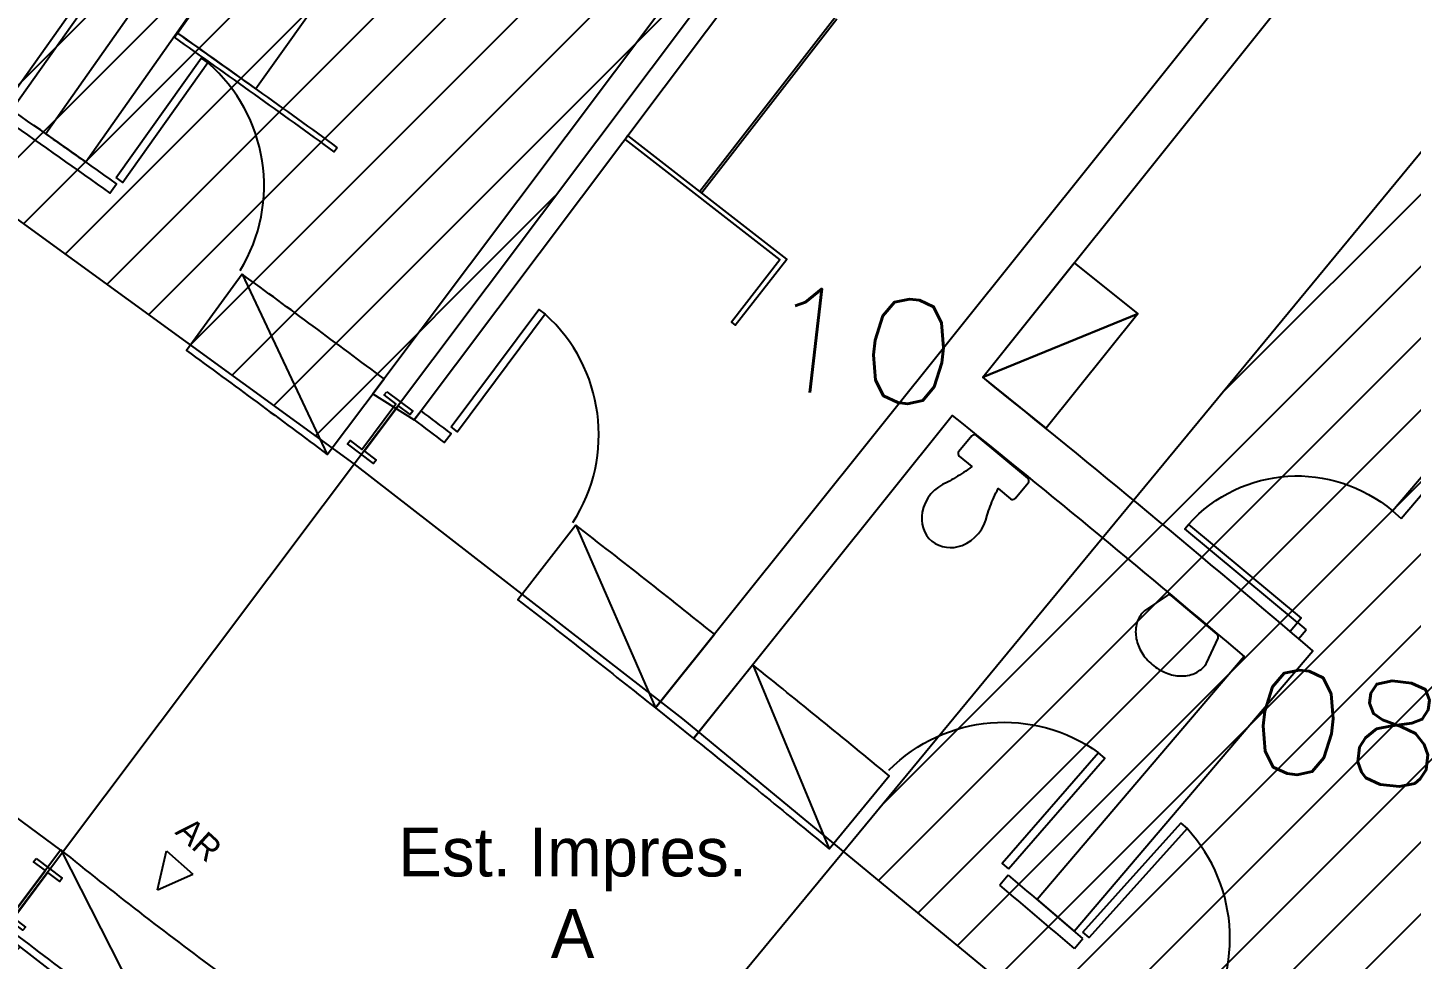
# Model space of a CAD drawing. Header units: millimetres. Extents: x -3 to 87.1, y -29 to 24.
# Drawn here: x 63.07 to 71.56, y -6.37 to -0.65 of the extents above; entities that cross this region are included whole.
import ezdxf
from ezdxf.enums import TextEntityAlignment as Align

# ---------------------------------------------------------------- set-up
doc = ezdxf.new("R2010")
doc.units = ezdxf.units.MM
for name, color, linetype in [('AR-AR', 3, 'Continuous'), ('AR-ARC', 2, 'Continuous'), ('AR-ARMÁRIO', 2, 'Continuous'), ('AR-DIV', 2, 'Continuous'), ('AR-EST', 4, 'Continuous'), ('AR-MOB', 2, 'Continuous'), ('AR-PAR-ALV', 5, 'Continuous'), ('AR-PIS-EXT', 2, 'Continuous'), ('AR-POR', 1, 'Continuous'), ('AR-SAN', 2, 'Continuous'), ('AR-TXT', 2, 'Continuous'), ('MALHA PARA NUMERAÇÃO DE SALAS', 1, 'Continuous')]:
    doc.layers.add(name, color=color, linetype=linetype)
doc.styles.add('1-125', font='stylu.ttf', dxfattribs={"height": 0.2})
doc.styles.add('S20', font='simplex.shx', dxfattribs={"width": 1.1, "height": 0.2})

# ---------------------------------------------------------------- blocks, each defined once
blk = doc.blocks.new('numeracao de salas anexo2')
at = {"layer": 'MALHA PARA NUMERAÇÃO DE SALAS'}
h = blk.add_hatch(dxfattribs=at)
h.set_pattern_fill('ANSI31', color=256, scale=2.5, style=0)
h.set_pattern_definition([(45, (100.34865, 6.72668), (-0.2209709, 0.2209709), [])])
h.paths.add_polyline_path([(78.9267, -20.5547), (78.0004, -19.7154), (73.4344, -24.7544), (74.3607, -25.5937), (76.2132, -27.2724), (77.8903, -28.792, -0.024814), (81.404, -22.7995), (80.7792, -22.2334)])
h.paths.add_polyline_path([(79.4914, -16.2083), (84.0574, -11.1693), (82.2048, -9.4906), (81.2786, -8.6513), (76.7125, -13.6903)])
h.paths.add_polyline_path([(74.2952, -16.358), (73.369, -15.5186), (71.5164, -13.84), (66.9504, -18.879), (68.8029, -20.5576), (69.7292, -21.397)])
h.paths.add_polyline_path([(73.9337, -11.1723), (78.4997, -6.1333), (76.4235, -4.3092), (75.3579, -3.4294), (71.029, -8.6724), (72.0142, -9.4858)])
h.paths.add_polyline_path([(68.7372, -11.4482), (67.7947, -10.6699), (65.8626, -9.172), (61.779, -14.6093), (63.5462, -15.9794), (64.4083, -16.6912)])
h.paths.add_polyline_path([(62.8755, -7.0457), (61.8654, -6.3574), (59.8039, -5.0433), (56.2372, -10.8329), (58.1228, -12.0348), (59.0467, -12.6644)])
h.paths.add_polyline_path([(56.634, -3.2006), (55.5649, -2.608), (53.3913, -1.4889), (50.3718, -7.5817), (52.3598, -8.6053), (53.3377, -9.1473)])
h.paths.add_polyline_path([(50.0655, 0.0548), (48.9465, 0.5466), (46.6793, 1.4612), (44.2324, -4.8833), (46.3061, -5.7198), (47.3297, -6.1697)])
h.paths.add_polyline_path([(43.2257, 2.6927), (42.0662, 3.0797), (39.7246, 3.782), (39.7228, 3.7825), (37.871, -2.7605), (40.0129, -3.4029), (41.0734, -3.7568)])
h.paths.add_polyline_path([(36.1723, 4.691), (34.9851, 4.9691), (32.586, 5.4539), (31.3415, -1.2312), (33.5334, -1.6741), (34.6219, -1.9291)])
h.paths.add_polyline_path([(28.9666, 6.0419), (27.7546, 6.2008), (25.324, 6.4628), (24.6991, -0.3085), (26.9223, -0.5481), (28.0298, -0.7019)])
h.paths.add_polyline_path([(21.6659, 6.7156), (20.4444, 6.7625), (18, 6.8), (18, 0), (20.2358, -0.0343), (21.3527, -0.0857)])
h.paths.add_polyline_path([(14.25, 6.8), (10.5, 6.8), (10.5, 0), (14.25, 0)])
h.paths.add_polyline_path([(6.75, 6.8), (3, 6.8), (3, 0), (6.75, 0)])
h.paths.add_polyline_path([(10.5, 10.4), (10.5, 17.2), (6.75, 17.2), (6.75, 10.4)])
h.paths.add_polyline_path([(14.25, 10.4), (15.5, 10.4), (18, 10.4), (18, 17.2), (14.25, 17.2)])
h.paths.add_polyline_path([(26.2797, 16.8188), (23.5241, 17.0305), (22.1437, 17.0941), (21.831, 10.3021), (23.1072, 10.2433), (25.6548, 10.0475)])
h.paths.add_polyline_path([(33.2448, 8.9931), (34.4892, 15.6783), (31.7649, 16.1423), (30.3962, 16.3325), (29.4606, 9.598), (30.726, 9.4222)])
h.paths.add_polyline_path([(38.2371, 7.9044), (40.7032, 7.2464), (42.555, 13.7894), (39.8891, 14.5007), (38.5435, 14.8159), (36.9931, 8.1958)])
h.paths.add_polyline_path([(45.577, 5.7028), (47.9747, 4.82), (50.4217, 11.1645), (47.8281, 12.1194), (46.5174, 12.5568), (44.3651, 6.1072)])
h.paths.add_polyline_path([(54.9899, 1.7367), (58.0095, 7.8295), (55.5147, 9.0186), (54.2497, 9.5746), (51.5139, 3.3501), (52.6834, 2.836)])
h.paths.add_polyline_path([(68.0246, -6.2935), (72.1082, -0.8562), (69.8732, 0.7694), (68.7313, 1.5476), (64.9025, -4.0711), (65.9582, -4.7905)])
h.paths.add_polyline_path([(76.5606, -24.8181), (77.711, -24.951), (77.8212, -23.9974), (76.6707, -23.8645)], flags=24)
h.paths.add_polyline_path([(78.7386, -13.5501), (80.2221, -13.7215), (80.3322, -12.7679), (78.8488, -12.5965)], flags=24)
h.paths.add_polyline_path([(69.3105, -18.5022), (70.7606, -18.6697), (70.8708, -17.716), (69.4206, -17.5485)], flags=24)
h.paths.add_polyline_path([(73.3404, -8.3083), (74.7906, -8.4758), (74.9007, -7.5222), (73.4506, -7.3546)], flags=24)
h.paths.add_polyline_path([(64.1798, -13.7228), (65.5967, -13.8865), (65.7069, -12.9328), (64.29, -12.7691)], flags=24)
h.paths.add_polyline_path([(58.3289, -9.6831), (59.6458, -9.8353), (59.756, -8.8816), (58.439, -8.7295)], flags=24)
h.paths.add_polyline_path([(52.4353, -6.0336), (53.7522, -6.1858), (53.8624, -5.2321), (52.5455, -5.08)], flags=24)
h.paths.add_polyline_path([(46.2283, -3.0394), (47.3787, -3.1723), (47.4889, -2.2187), (46.3385, -2.0858)], flags=24)
h.paths.add_polyline_path([(39.6934, -0.6437), (41.1435, -0.8112), (41.2537, 0.1424), (39.8035, 0.31)], flags=24)
h.paths.add_polyline_path([(32.8452, 0.9864), (34.2621, 0.8227), (34.3723, 1.7763), (32.9554, 1.94)], flags=24)
h.paths.add_polyline_path([(26.0913, 2.3261), (27.5415, 2.1586), (27.6516, 3.1122), (26.2015, 3.2798)], flags=24)
h.paths.add_polyline_path([(19.0933, 2.686), (20.5434, 2.5185), (20.6536, 3.4722), (19.2034, 3.6397)], flags=24)
h.paths.add_polyline_path([(11.7477, 2.7289), (12.8982, 2.596), (13.0083, 3.5497), (11.8579, 3.6826)], flags=24)
h.paths.add_polyline_path([(4.0978, 2.7462), (5.548, 2.5787), (5.6582, 3.5323), (4.208, 3.6999)], flags=24)
h.paths.add_polyline_path([(7.8478, 12.9462), (9.298, 12.7787), (9.4082, 13.7323), (7.958, 13.8999)], flags=24)
h.paths.add_polyline_path([(15.3478, 12.9462), (16.798, 12.7787), (16.9082, 13.7323), (15.458, 13.8999)], flags=24)
h.paths.add_polyline_path([(23.0651, 12.5259), (24.5486, 12.3546), (24.6588, 13.3082), (23.1753, 13.4796)], flags=24)
h.paths.add_polyline_path([(31.0926, 11.3351), (32.5428, 11.1676), (32.6529, 12.1212), (31.2028, 12.2888)], flags=24)
h.paths.add_polyline_path([(38.7444, 9.6765), (40.1612, 9.5128), (40.2714, 10.4665), (38.8545, 10.6302)], flags=24)
h.paths.add_polyline_path([(46.2357, 7.2023), (47.6858, 7.0348), (47.796, 7.9884), (46.3459, 8.156)], flags=24)
h.paths.add_polyline_path([(53.3879, 4.1836), (54.7048, 4.0314), (54.815, 4.9851), (53.498, 5.1372)], flags=24)
h.paths.add_polyline_path([(67.1642, -3.6386), (68.4812, -3.7908), (68.5914, -2.8371), (67.2744, -2.685)], flags=24)
for p, q in [((59.7359, -17.3296), (74.1484, 1.8603)), ((62.2489, -19.3067), (77.5277, -0.8014))]:
    blk.add_line(p, q, dxfattribs=at)
for points in [[(85.7075, -21.8409), (73.9337, -11.1723), (72.0142, -9.4858), (70.0439, -7.859), (68.0246, -6.2935), (65.9582, -4.7905), (63.8467, -3.3517), (61.6921, -1.9783), (59.4964, -0.6716), (57.2616, 0.5671)], [(57.703, -3.7931), (59.8039, -5.0433), (61.8654, -6.3574), (63.8856, -7.734), (65.8626, -9.172), (67.7947, -10.6699), (69.6798, -12.2264), (71.5164, -13.84), (73.369, -15.5186), (75.2215, -17.1973), (76.5152, -18.3696), (78.9267, -20.5547), (80.7792, -22.2334), (83.6557, -24.8399)]]:
    blk.add_lwpolyline(points, dxfattribs=at)
at = {"layer": 'MALHA PARA NUMERAÇÃO DE SALAS', "color": 2, "style": 'S20', "width": 1.1}
for s, p in [('10', (71.0926, -5.8862)), ('08', (74.0838, -8.2331))]:
    blk.add_text(s, height=0.64, rotation=353.40999, dxfattribs=at).set_placement(p, align=Align.CENTER)
blk = doc.blocks.new('A$C009E3A51')
blk.add_blockref('numeracao de salas anexo2', (-3.1565, 0.0083))
blk = doc.blocks.new('porta')
at = {"color": 2}
blk.add_lwpolyline([(0, 0), (0, 0.9), (0.05, 0.9), (0.05, 0)], close=True, dxfattribs=at)
at = {"color": 1}
blk.add_arc((-0.0431, -0.0909), 0.9953, 3.81166, 84.63508, dxfattribs=at)
blk = doc.blocks.new('portas')
at = {"color": 2}
blk.add_lwpolyline([(-0.07, 0), (0.83, 0), (0.83, 0.035), (-0.07, 0.035)], close=True, dxfattribs=at)
at = {"color": 1, "linetype": 'Continuous'}
blk.add_arc((-0.0706, -0.0013), 0.9014, 2.30721, 90.69782, dxfattribs=at)
blk = doc.blocks.new('SETA')
for p, q in [((727.4646, 142.996), (727.2387, 142.9713)), ((727.2387, 142.9713), (727.3526, 142.8069)), ((727.4646, 142.996), (727.3526, 142.8069))]:
    blk.add_line(p, q)

msp = doc.modelspace()

# ---------------------------------------------------------------- linework, layer by layer
at = {"layer": 'AR-ARMÁRIO', "transparency": 33554687}
for points in [[(64.386, -2.1619), (64.0448, -2.631, -0.003232), (64.9083, -3.2684), (65.2566, -2.8046, 0.003222)], [(66.4345, -3.7024), (66.0791, -4.1608, -0.003235), (66.9234, -4.8249), (67.2858, -4.3721, 0.003239)], [(67.52, -4.5595), (67.1576, -5.0123, -0.003229), (67.9893, -5.6891), (68.3585, -5.2419, 0.003234)], [(63.2732, -5.6953), (62.9227, -6.1619, -0.008773), (63.8885, -6.9063), (64.2439, -6.4479, -0.010527)]]:
    msp.add_lwpolyline(points, format="xyb", close=True, dxfattribs=at)
at = {"layer": 'AR-ARMÁRIO', "color": 1, "transparency": 33554687}
for points in [[(64.386, -2.1619), (64.9083, -3.2684)], [(66.4345, -3.7024), (66.9234, -4.8249)], [(67.52, -4.5595), (67.9893, -5.6891)], [(63.2732, -5.6953), (63.8885, -6.9063)]]:
    msp.add_lwpolyline(points, dxfattribs=at)
at = {"layer": 'AR-ARMÁRIO', "transparency": 33554687}
msp.add_lwpolyline([(62.2642, -4.9543), (63.271, -5.6982), (62.9227, -6.1619), (61.9231, -5.4233), (62.2642, -4.9543)], dxfattribs=at)
at = {"layer": 'AR-DIV', "transparency": 33554687}
for p, q in [((71.4487, -3.6156), (71.5019, -3.661)), ((70.8644, -4.3003), (70.9183, -4.3462)), ((69.0894, -5.8516), (69.0379, -5.9128)), ((69.4956, -6.3017), (69.5476, -6.2409))]:
    msp.add_line(p, q, dxfattribs=at)
for points in [[(64.9699, -1.3852), (64.9512, -1.4105, 0.003393), (63.9705, -0.7074), (63.9888, -0.6817, -0.003394)], [(64.9699, -1.3852), (64.9512, -1.4105, 0.003393), (63.9705, -0.7074), (63.9888, -0.6817, -0.003394)], [(62.9902, -1.1672), (62.9508, -1.2251, -0.002281), (63.5738, -1.6637), (63.615, -1.6071, 0.002285)], [(65.4845, -3.0007), (65.4424, -3.0566, -0.000692), (65.6267, -3.196), (65.6696, -3.1407, 0.000694)]]:
    msp.add_lwpolyline(points, format="xyb", close=True, dxfattribs=at)
for points in [[(71.4487, -3.6156), (73.7309, -0.9362)], [(71.5019, -3.661), (73.7828, -0.9832)], [(70.8197, -4.3541), (70.865, -4.3008)], [(70.8715, -4.4011), (70.9183, -4.3462)]]:
    msp.add_lwpolyline(points, dxfattribs=at)
msp.add_lwpolyline([(66.7542, -1.3102), (66.7362, -1.3342), (67.6871, -2.0744), (67.3892, -2.4571), (67.4129, -2.4756), (67.7292, -2.0692)], close=True, dxfattribs=at)
for centre, radius, start, end in [((14.8685, -70.1306), 84.0934, 49.441859, 49.851487), ((14.8679, -70.1312), 84.0142, 49.441825, 49.851486)]:
    msp.add_arc(centre, radius, start, end, dxfattribs=at)
at = {"layer": 'AR-EST', "transparency": 33554687}
for points in [[(65.2731, -2.8834), (65.4331, -3.0035), (65.4181, -3.0235), (65.3461, -2.9695), (65.1359, -3.2493), (65.2079, -3.3034), (65.1929, -3.3234), (65.0329, -3.2033), (65.0479, -3.1833), (65.1199, -3.2373), (65.3301, -2.9575), (65.2581, -2.9034), (65.2731, -2.8834)], [(63.1207, -5.7497), (63.2806, -5.8699), (63.2655, -5.8898), (63.1936, -5.8358), (62.9833, -6.1155), (63.0552, -6.1696), (63.0402, -6.1896), (62.8803, -6.0694), (62.8954, -6.0494), (62.9673, -6.1035), (63.1776, -5.8237), (63.1057, -5.7696), (63.1207, -5.7497)]]:
    msp.add_lwpolyline(points, dxfattribs=at)
at = {"layer": 'AR-MOB', "color": 1, "transparency": 33554687}
for p, q in [((69.8847, -2.4047), (68.9319, -2.7949)), ((68.9319, -2.7949), (69.8847, -2.4047))]:
    msp.add_line(p, q, dxfattribs=at)
at = {"layer": 'AR-MOB', "transparency": 33554687}
msp.add_lwpolyline([(68.9319, -2.7949), (69.4944, -2.0923), (69.8847, -2.4047), (69.3223, -3.1073)], close=True, dxfattribs=at)
at = {"layer": 'AR-PAR-ALV', "transparency": 33554687}
for points in [[(67.2889, 4.0135), (67.0436, 4.1862), (63.1804, -1.3002, -0.000897), (63.4257, -1.4729)], [(71.7123, 0.6798), (71.4781, 0.8672), (66.9235, -4.8249), (67.1576, -5.0123), (68.7446, -3.029, -0.006786), (70.5368, -4.5088), (69.266, -6.0008), (69.4942, -6.1955), (70.9597, -4.475, 0.007676), (68.9319, -2.7949)]]:
    msp.add_lwpolyline(points, format="xyb", close=True, dxfattribs=at)
msp.add_lwpolyline([(69.2859, 2.0607), (69.046, 2.2409), (65.1876, -2.8965), (65.4425, -3.0567)], close=True, dxfattribs=at)
at = {"layer": 'AR-PIS-EXT', "color": 1, "transparency": 33554687}
msp.add_arc((14.5575, -70.4939), 92.9352, 47.845715, 53.065223, dxfattribs=at)
at = {"layer": 'AR-SAN', "color": 1, "transparency": 33554687}
for p, q in [((68.025, -0.5871), (67.1951, -1.6533)), ((68.0374, -0.5969), (67.2075, -1.663))]:
    msp.add_line(p, q, dxfattribs=at)
for points in [[(65.4017, 1.3093), (65.8838, 0.9598), (64.4689, -1.0235, 0.001657), (63.9888, -0.6817)], [(65.4017, 1.3093), (65.8838, 0.9598), (64.4689, -1.0235, 0.001657), (63.9888, -0.6817)], [(68.9996, -3.5328, -0.023796), (69.0273, -3.4778), (69.1033, -3.5412, 0.414214), (69.1315, -3.5386), (69.2115, -3.4426, 0.414214), (69.209, -3.4144), (69.0515, -3.2832), (68.894, -3.1519, 0.414214), (68.8659, -3.1545), (68.7858, -3.2505, 0.414214), (68.7884, -3.2786), (68.8644, -3.342, -0.023796), (68.8152, -3.3792, -0.018927), (68.715, -3.4388, 0.257438), (68.5612, -3.623, 0.262599), (68.6193, -3.8016, 0.262599), (68.8054, -3.8266, 0.257438), (68.9589, -3.6422, -0.018927)], [(68.9996, -3.5328, -0.023796), (69.0273, -3.4778), (69.1033, -3.5412, 0.414214), (69.1315, -3.5386), (69.2115, -3.4426, 0.414214), (69.209, -3.4144), (69.0515, -3.2832), (68.894, -3.1519, 0.414214), (68.8659, -3.1545), (68.7858, -3.2505, 0.414214), (68.7884, -3.2786), (68.8644, -3.342, -0.023796), (68.8152, -3.3792, -0.018927), (68.715, -3.4388, 0.257438), (68.5612, -3.623, 0.262599), (68.6193, -3.8016, 0.262599), (68.8054, -3.8266, 0.257438), (68.9589, -3.6422, -0.018927)], [(70.3768, -4.3962, 0.337161), (70.3714, -4.3726), (70.0885, -4.1348, 0.336681), (70.0644, -4.1336), (69.9264, -4.228, 0.037231), (69.9097, -4.245, 0.120607), (69.876, -4.3132, 0.105071), (69.8752, -4.4002, 0.088648), (69.9082, -4.4836, 0.079737), (69.9733, -4.559, 0.079737), (70.0587, -4.6102, 0.088648), (70.1466, -4.6284, 0.105071), (70.2322, -4.6126, 0.120607), (70.2936, -4.5677, 0.033402), (70.3062, -4.5505)], [(70.3768, -4.3962, 0.337161), (70.3714, -4.3726), (70.0885, -4.1348, 0.336681), (70.0644, -4.1336), (69.9264, -4.228, 0.037231), (69.9097, -4.245, 0.120607), (69.876, -4.3132, 0.105071), (69.8752, -4.4002, 0.088648), (69.9082, -4.4836, 0.079737), (69.9733, -4.559, 0.079737), (70.0587, -4.6102, 0.088648), (70.1466, -4.6284, 0.105071), (70.2322, -4.6126, 0.120607), (70.2936, -4.5677, 0.033402), (70.3062, -4.5505)]]:
    msp.add_lwpolyline(points, format="xyb", close=True, dxfattribs=at)

# ---------------------------------------------------------------- block references
at = {"layer": 'AR-AR', "transparency": 33554687, "xscale": -1.074500721242693, "yscale": 1.074500721242693, "zscale": 1.074500721242693, "rotation": 83.08586282420579}
msp.add_blockref('SETA', (310.4956, 751.5397), dxfattribs=at)
at = {"layer": 'AR-POR', "transparency": 33554687}
for p, xscale, yscale, zscale, rotation in [((62.9879, -1.129), -0.9899872220844168, 0.9899872220843235, 0.9899872220843302, 324.7921225413703), ((63.613, -1.5691), 0.9999657047395635, 0.9999657047395635, 0.9999657047395635, 324.556903976487), ((65.6686, -3.0998), 0.9999657047395376, 0.9999657047395376, 0.9999657047395376, 323.3270149090952), ((69.0902, -5.8121), -1.000988323880205, 1.000988323880164, 1.000988323880215, 318.9973223556397), ((69.5477, -6.2009), 1.000013667973937, 1.000013667973937, 1.000013667973937, 318.0590844329984)]:
    msp.add_blockref('porta', p, dxfattribs=dict(at, xscale=xscale, yscale=yscale, zscale=zscale, rotation=rotation))
at = {"layer": 'AR-POR', "linetype": 'Continuous', "transparency": 33554687, "xscale": -1, "rotation": 320.2630743519006}
msp.add_blockref('portas', (70.8106, -4.2556), dxfattribs=at)
at = {"layer": 'MALHA PARA NUMERAÇÃO DE SALAS', "color": 6, "transparency": 33554687}
msp.add_blockref('A$C009E3A51', (0.2044, 2.9587), dxfattribs=at)

# ---------------------------------------------------------------- texts
at = {"layer": 'AR-ARC', "color": 2, "transparency": 33554687, "style": '1-125'}
msp.add_text('AR', height=0.15, rotation=317.52338, dxfattribs=at).set_placement((63.9679, -5.5925))
at = {"layer": 'AR-TXT', "color": 2, "transparency": 33554687, "insert": (66.4142, -5.7094), "char_height": 0.15, "attachment_point": 5, "style": '1-125'}
msp.add_mtext('{\\H2x;\\PEst. Impres.\\PA}', dxfattribs=at)

doc.saveas('drawing.dxf')
